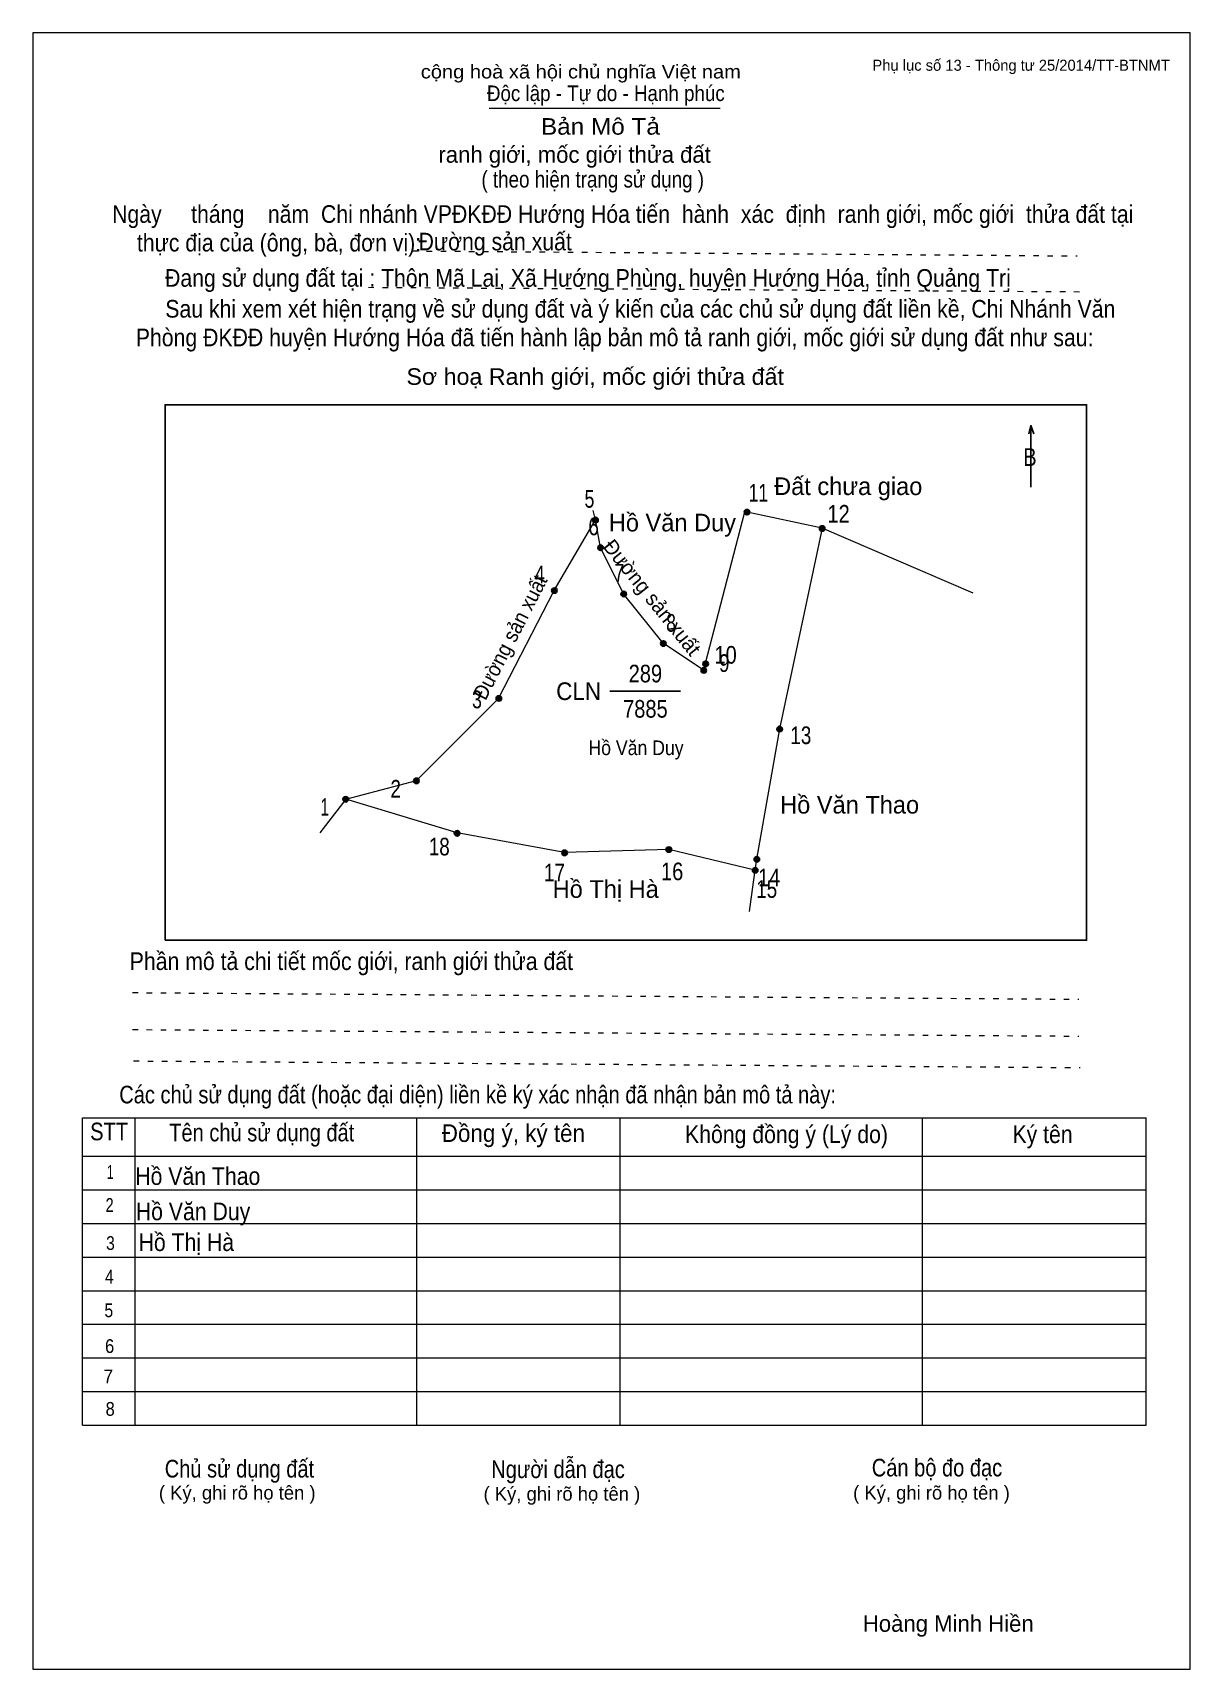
# Model space of a CAD drawing. Header units: centimetres. Extents: x 0 to 21, y 0 to 29.7.
import ezdxf
from ezdxf.enums import TextEntityAlignment as Align

# ---------------------------------------------------------------- set-up
doc = ezdxf.new("R2010")
doc.units = ezdxf.units.CM
doc.header["$LTSCALE"] = 0.13
doc.linetypes.add('DOTTED', pattern=[1.5, 0.3, -1.2])
for name, color, linetype, lineweight in [('1', 7, 'Continuous', 13), ('32', 7, 'Continuous', 25), ('33', 7, 'Continuous', 25), ('6', 7, 'Continuous', 13), ('62', 7, 'Continuous', 13)]:
    doc.layers.add(name, color=color, linetype=linetype, lineweight=lineweight)
for name, color, linetype in [('2', 7, 'Continuous'), ('34', 7, 'Continuous'), ('63', 7, 'Continuous')]:
    doc.layers.add(name, color=color, linetype=linetype)

msp = doc.modelspace()

# ---------------------------------------------------------------- hatches: boundary and pattern name
at = {"layer": '32'}
for points in [[(10.2604, 20.8558, 1), (10.1604, 20.8558, 1)], [(13.008, 21, 1), (12.908, 21, 1)], [(14.3723, 20.7021, 1), (14.2723, 20.7021, 1)], [(10.3515, 20.3545, 1), (10.2515, 20.3545, 1)], [(9.5144, 19.5766, 1), (9.4144, 19.5766, 1)], [(10.7718, 19.5139, 1), (10.6718, 19.5139, 1)], [(11.4912, 18.6148, 1), (11.3912, 18.6148, 1)], [(12.2242, 18.1265, 1), (12.1242, 18.1265, 1)], [(12.2573, 18.246, 1), (12.1573, 18.246, 1)], [(8.506, 17.6188, 1), (8.406, 17.6188, 1)], [(13.6003, 17.0631, 1), (13.5003, 17.0631, 1)], [(7.0104, 16.1232, 1), (6.9104, 16.1232, 1)], [(5.7277, 15.7887, 1), (5.6277, 15.7887, 1)], [(7.7482, 15.1715, 1), (7.6482, 15.1715, 1)], [(9.6989, 14.8168, 1), (9.5989, 14.8168, 1)], [(11.5905, 14.876, 1), (11.4905, 14.876, 1)], [(13.1865, 14.6986, 1), (13.0865, 14.6986, 1)], [(13.1569, 14.5, 1), (13.0569, 14.5, 1)]]:
    msp.add_hatch(color=256, dxfattribs=at).paths.add_polyline_path(points)

# ---------------------------------------------------------------- linework, layer by layer
at = {"layer": '1'}
msp.add_line((12.91, 21), (12.2, 18.25), dxfattribs=at)
msp.add_lwpolyline([(21, 0), (21, 29.7), (0, 29.7), (0, 0)], close=True, dxfattribs=at)
at = {"layer": '32'}
for centre in [(10.2104, 20.8558), (12.958, 21), (14.3223, 20.7021), (10.3015, 20.3545), (9.4644, 19.5766), (10.7218, 19.5139), (11.4412, 18.6148), (12.1742, 18.1265), (12.2073, 18.246), (8.456, 17.6188), (13.5503, 17.0631), (6.9604, 16.1232), (5.6777, 15.7887), (7.6982, 15.1715), (9.6489, 14.8168), (11.5405, 14.876), (13.1365, 14.6986), (13.1069, 14.5)]:
    msp.add_circle(centre, 0.05, dxfattribs=at)
at = {"layer": '33'}
msp.add_line((10.47, 17.75), (11.75, 17.75), dxfattribs=at)
at = {"layer": '6'}
for p, q in [((10.21, 20.86), (10.17, 21.03)), ((14.32, 20.71), (12.96, 21)), ((17.06, 19.53), (14.32, 20.71)), ((5.68, 15.79), (5.21, 15.18))]:
    msp.add_line(p, q, dxfattribs=at)
for points in [[(5.68, 15.79), (6.96, 16.13), (8.45, 17.62), (9.46, 19.58), (10.21, 20.86)], [(12.2, 18.25), (12.17, 18.13), (11.44, 18.62), (10.72, 19.52), (10.3, 20.36), (10.21, 20.86)], [(14.32, 20.71), (13.55, 17.07), (13.13, 14.7), (13.1, 14.5)], [(13.1, 14.5), (11.54, 14.88), (9.65, 14.82), (7.7, 15.18), (5.68, 15.79)], [(13.1, 14.5), (13.01, 13.84), (13, 13.75)]]:
    msp.add_lwpolyline(points, dxfattribs=at)
at = {"layer": '62'}
for p, q in [((8.28, 28.33), (12.47, 28.33)), ((0.9, 10.01), (20.2, 10.01)), ((0.9, 4.43), (0.9, 10.01)), ((1.86, 4.43), (1.86, 10.01)), ((6.97, 4.43), (6.97, 9.99)), ((10.66, 4.43), (10.66, 9.99)), ((16.14, 4.43), (16.14, 10.01)), ((20.2, 4.43), (20.2, 10.01)), ((0.9, 9.31), (20.2, 9.31)), ((0.9, 8.7), (20.2, 8.7)), ((0.9, 8.09), (20.2, 8.09)), ((0.9, 7.48), (20.2, 7.48)), ((0.9, 6.87), (20.2, 6.87)), ((0.9, 6.26), (20.2, 6.26)), ((0.9, 5.65), (20.2, 5.65)), ((0.9, 5.04), (20.2, 5.04)), ((0.9, 4.43), (20.2, 4.43))]:
    msp.add_line(p, q, dxfattribs=at)
at = {"layer": '62', "linetype": 'DOTTED'}
for p, q in [((6.89, 25.74), (18.95, 25.65)), ((6.09, 25.08), (19.04, 25)), ((1.81, 12.28), (18.98, 12.16)), ((1.81, 11.61), (18.98, 11.49)), ((1.83, 11.04), (19, 10.92))]:
    msp.add_line(p, q, dxfattribs=at)
at = {"layer": '62', "lineweight": 25}
for p, q in [((18.11, 22.58), (18.11, 21.45)), ((18.11, 22.57), (18.07, 22.42)), ((18.11, 22.57), (18.16, 22.42))]:
    msp.add_line(p, q, dxfattribs=at)
msp.add_lwpolyline([(2.4, 13.23), (19.12, 13.23), (19.12, 22.95), (2.4, 22.95)], close=True, dxfattribs=at)

# ---------------------------------------------------------------- texts
at = {"layer": '2'}
msp.add_text('Đường sản xuất', height=0.266, rotation=308.655, dxfattribs=at).set_placement((11.1334, 19.3681), align=Align.CENTER)
at = {"layer": '2', "width": 0.95}
msp.add_text('Đường sản xuất', height=0.27, rotation=62.742, dxfattribs=at).set_placement((8.78, 18.6682), align=Align.CENTER)
at = {"layer": '2', "width": 0.9}
msp.add_text('Hồ Văn Duy', height=0.266, dxfattribs=at).set_placement((10.945, 16.59), align=Align.CENTER)
at = {"layer": '32'}
for s, width, p in [('5', 0.75, (10.1, 21.08)), ('11', 0.75, (13.165, 21.19)), ('12', 0.85, (14.62, 20.81)), ('6', 0.8, (10.175, 20.58)), ('4', 0.8, (9.195, 19.71)), ('7', 0.75, (10.64, 19.74)), ('8', 0.75, (11.58, 18.83)), ('10', 0.85, (12.57, 18.25)), ('9', 0.8, (12.545, 18.1)), ('3', 0.75, (8.06, 17.44)), ('13', 0.8, (13.935, 16.79)), ('2', 0.8, (6.585, 15.82)), ('1', 0.65, (5.3, 15.49)), ('18', 0.8, (7.375, 14.77)), ('17', 0.8, (9.465, 14.3)), ('16', 0.85, (11.6, 14.32)), ('15', 0.8, (13.315, 14)), ('14', 0.85, (13.36, 14.21))]:
    msp.add_text(s, height=0.32, dxfattribs=dict(at, width=width)).set_placement(p, align=Align.CENTER)
at = {"layer": '33'}
for s, p in [('Đất chưa giao', (14.795, 21.31)), ('Hồ Văn Duy', (11.605, 20.65)), ('Hồ Văn Thao', (14.82, 15.53)), ('Hồ Thị Hà', (10.395, 14))]:
    msp.add_text(s, height=0.32, dxfattribs=at).set_placement(p, align=Align.CENTER)
at = {"layer": '33', "width": 0.85}
for s, p in [('289', (11.115, 17.91)), ('7885', (11.115, 17.27))]:
    msp.add_text(s, height=0.32, dxfattribs=at).set_placement(p, align=Align.CENTER)
at = {"layer": '33', "width": 0.95}
msp.add_text('CLN', height=0.32, dxfattribs=at).set_placement((10.31, 17.59), align=Align.RIGHT)
at = {"layer": '34', "width": 0.9}
for s, p in [('Đường sản xuất', (7, 25.75)), ('Hồ Văn Thao', (1.86, 8.79)), ('Hồ Văn Duy', (1.87, 8.15)), ('Hồ Thị Hà', (1.92, 7.59))]:
    msp.add_text(s, height=0.32, dxfattribs=at).set_placement(p)
at = {"layer": '62'}
for s, height, width, p in [('cộng hoà xã hội chủ nghĩa Việt nam', 0.2474, 1.1, (7.04, 28.87)), ('Độc lập - Tự do - Hạnh phúc', 0.2828, 0.9, (8.24, 28.46)), ('Bản Mô Tả', 0.3, 1.1, (9.22, 27.85)), ('( theo hiện trạng sử dụng )', 0.3, 0.85, (8.14, 26.89)), ('Ngày     tháng    năm  Chi nhánh VPĐKĐĐ Hướng Hóa tiến  hành  xác  định  ranh giới, mốc giới  thửa đất tại ', 0.32, 0.9, (1.44, 26.25)), ('thực địa của (ông, bà, đơn vị): ', 0.32, 0.9, (1.89, 25.73)), ('Đang sử dụng đất tại : Thôn Mã Lai, Xã Hướng Phùng, huyện Hướng Hóa, tỉnh Quảng Trị', 0.32, 0.9, (2.4, 25.09)), ('     Sau khi xem xét hiện trạng về sử dụng đất và ý kiến của các chủ sử dụng đất liền kề, Chi Nhánh Văn ', 0.32, 0.9, (1.87, 24.53)), ('Phòng ĐKĐĐ huyện Hướng Hóa đã tiến hành lập bản mô tả ranh giới, mốc giới sử dụng đất như sau:', 0.32, 0.9, (1.87, 24.01)), ('Sơ hoạ Ranh giới, mốc giới thửa đất', 0.3, 1.05, (6.78, 23.31)), ('B', 0.32, 0.85, (17.97, 21.84)), ('Phần mô tả chi tiết mốc giới, ranh giới thửa đất ', 0.32, 0.9, (1.76, 12.69)), ('Các chủ sử dụng đất (hoặc đại diện) liền kề ký xác nhận đã nhận bản mô tả này:', 0.32, 0.85, (1.57, 10.27))]:
    msp.add_text(s, height=height, dxfattribs=dict(at, width=width)).set_placement(p)
msp.add_text('ranh giới, mốc giới thửa đất', height=0.3, dxfattribs=at).set_placement((7.36, 27.34))
for s, height, width, p in [('STT', 0.32, 0.85, (1.385, 9.6)), ('Tên chủ sử dụng đất', 0.32, 0.85, (4.155, 9.58)), ('Đồng ý, ký tên', 0.32, 0.95, (8.72, 9.57)), ('Không đồng ý (Lý do)', 0.32, 0.9, (13.675, 9.55)), ('Ký tên', 0.32, 0.9, (18.32, 9.55)), ('1', 0.25, 0.7, (1.405, 8.9)), ('2', 0.25, 0.8, (1.395, 8.3)), ('3', 0.25, 0.85, (1.41, 7.61)), ('4', 0.25, 0.85, (1.39, 7)), ('5', 0.25, 0.85, (1.38, 6.39)), ('6', 0.25, 0.9, (1.395, 5.74)), ('7', 0.25, 0.95, (1.37, 5.19)), ('8', 0.25, 0.9, (1.405, 4.6)), ('Người dẫn đạc', 0.32, 0.85, (9.53, 3.47)), ('Chủ sử dụng đất', 0.32, 0.85, (3.75, 3.48)), ('Cán bộ đo đạc', 0.32, 0.85, (16.405, 3.5))]:
    msp.add_text(s, height=height, dxfattribs=dict(at, width=width)).set_placement(p, align=Align.CENTER)
for p in [(3.71, 3.08), (9.6, 3.06), (16.305, 3.08)]:
    msp.add_text('( Ký, ghi rõ họ tên )', height=0.25, dxfattribs=at).set_placement(p, align=Align.CENTER)
at = {"layer": '63'}
msp.add_text('Phụ lục số 13 - Thông tư 25/2014/TT-BTNMT', height=0.2, dxfattribs=at).set_placement((20.63, 29.01), align=Align.RIGHT)
msp.add_text('Hoàng Minh Hiền', height=0.3, dxfattribs=at).set_placement((16.61, 0.68), align=Align.CENTER)

doc.saveas('drawing.dxf')
